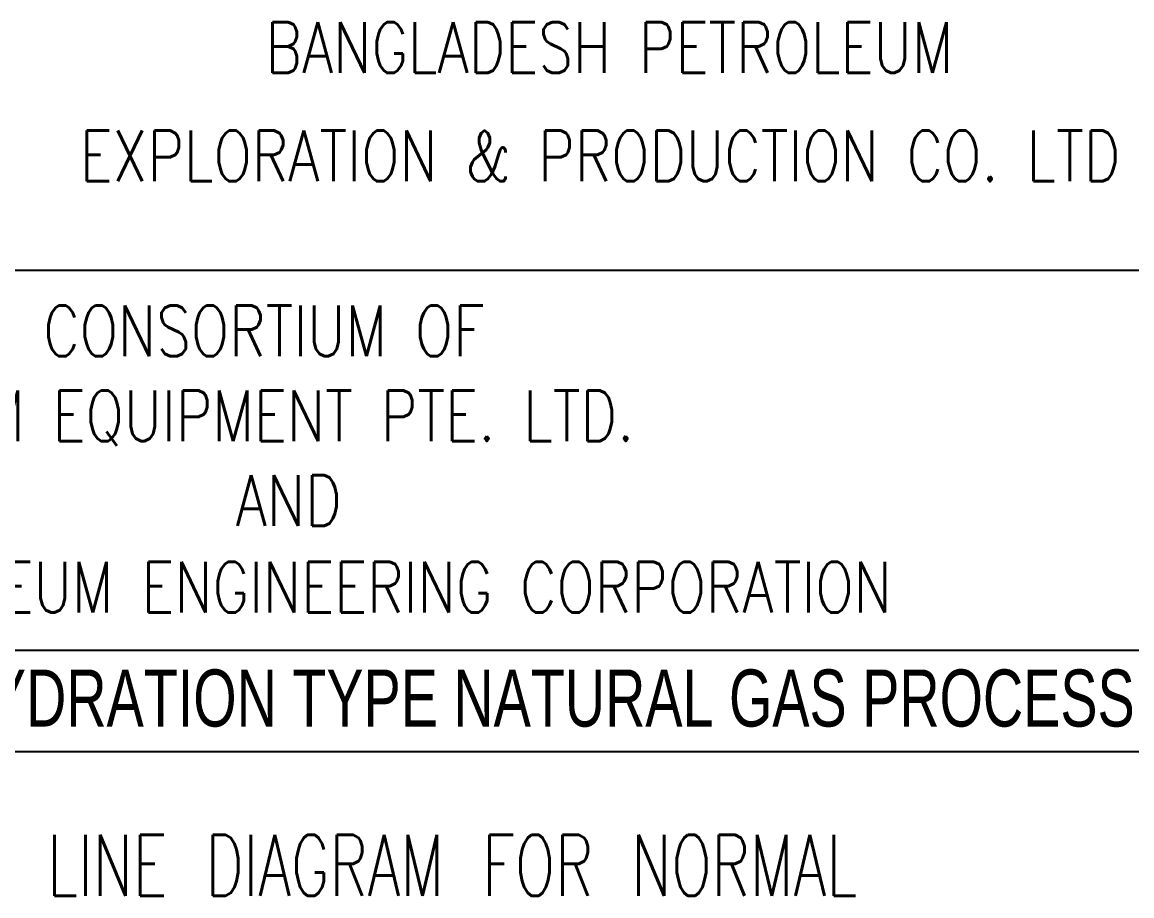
# Model space of a CAD drawing. Header units: inches. Extents: x 35 to 2894, y 23 to 617.
# Drawn here: x 1758.6 to 1846.2, y 95.4 to 164.3 of the extents above; entities that cross this region are included whole.
import ezdxf

# ---------------------------------------------------------------- set-up
doc = ezdxf.new("R2010")
doc.units = ezdxf.units.IN
doc.header["$MEASUREMENT"] = 0
doc.styles.add('ROMANS', font='txt.shx', dxfattribs={"width": 0.8})
doc.styles.add('SIMPLEX', font='simplex.shx')
doc.styles.get("Standard").update_dxf_attribs({"font": 'arial.ttf'})

msp = doc.modelspace()

# ---------------------------------------------------------------- linework, layer by layer
at = {"color": 0}
msp.add_line((1681.991, 144.775), (1882.067, 144.775), dxfattribs=at)
for p, q in [((1681.991, 114.764), (1882.067, 114.764)), ((1681.991, 106.761), (1882.067, 106.761))]:
    msp.add_line(p, q)

# ---------------------------------------------------------------- texts
at = {"color": 7, "lineweight": 25, "style": 'SIMPLEX', "width": 0.8}
for s, height, p in [('BANGLADESH PETROLEUM', 4.00153, (1777.81, 160.336)), ('EXPLORATION & PRODUCTION CO. LTD', 4.00153, (1763.136, 151.777)), ('CONSORTIUM OF', 4.00153, (1760.252, 137.972)), ('ZICOM EQUIPMENT PTE. LTD.', 4.00153, (1745.753, 131.275)), ('AND', 4.0015, (1775.45, 124.578)), ('SINOPEC PETROLEUM ENGINEERING CORPORATION', 4.00153, (1720.533, 117.737))]:
    msp.add_text(s, height=height, dxfattribs=at).set_placement(p)
at = {"width": 0.7}
msp.add_text('60 MMSCFD SILICAGEL DEHYDRATION TYPE NATURAL GAS PROCESS PLANT', height=4.50172, dxfattribs=at).set_placement((1696.033, 108.739))
at = {"lineweight": -3, "style": 'ROMANS', "width": 0.7}
msp.add_text('SINGLE LINE DIAGRAM FOR NORMAL', height=4.8, dxfattribs=at).set_placement((1742.156, 95.379))

doc.saveas('drawing.dxf')
